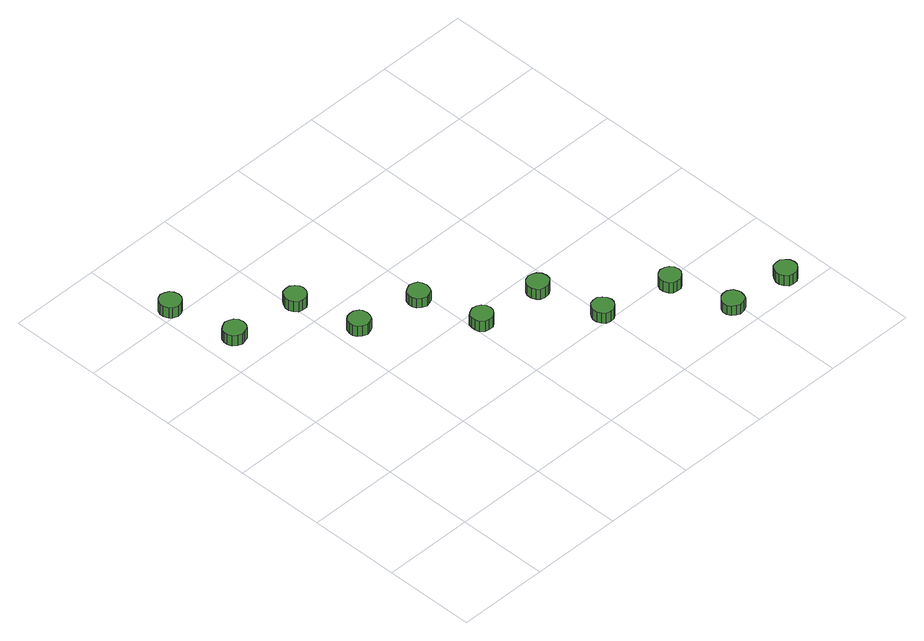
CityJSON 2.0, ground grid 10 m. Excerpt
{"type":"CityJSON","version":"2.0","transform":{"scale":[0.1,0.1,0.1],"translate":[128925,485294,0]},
"CityObjects":{
"tree1":{"type":"SolitaryVegetationObject","attributes":{"function":"something"},"geometry":[{"type":"MultiSurface","lod":"1","boundaries":[[[0,1,2,3,4,5,6,7,8,9,10,11,12,13,14]],[[15,16,17,18,19,20,21,22,23,24,25,26,27,28,29]],[[0,29,28,1]],[[1,28,27,2]],[[2,27,26,3]],[[3,26,25,4]],[[4,25,24,5]],[[5,24,23,6]],[[6,23,22,7]],[[7,22,21,8]],[[8,21,20,9]],[[9,20,19,10]],[[10,19,18,11]],[[11,18,17,12]],[[12,17,16,13]],[[13,16,15,14]],[[14,15,29,0]]]}]},
"tree2":{"type":"SolitaryVegetationObject","attributes":{"function":"something"},"geometry":[{"type":"MultiSurface","lod":"1","boundaries":[[[30,31,32,33,34,35,36,37,38,39,40,41,42,43,44]],[[45,46,47,48,49,50,51,52,53,54,55,56,57,58,59]],[[30,59,58,31]],[[31,58,57,32]],[[32,57,56,33]],[[33,56,55,34]],[[34,55,54,35]],[[35,54,53,36]],[[36,53,52,37]],[[37,52,51,38]],[[38,51,50,39]],[[39,50,49,40]],[[40,49,48,41]],[[41,48,47,42]],[[42,47,46,43]],[[43,46,45,44]],[[44,45,59,30]]]}]},
"tree3":{"type":"SolitaryVegetationObject","attributes":{"function":"something"},"geometry":[{"type":"MultiSurface","lod":"1","boundaries":[[[60,61,62,63,64,65,66,67,68,69,70,71,72,73,74]],[[75,76,77,78,79,80,81,82,83,84,85,86,87,88,89]],[[60,89,88,61]],[[61,88,87,62]],[[62,87,86,63]],[[63,86,85,64]],[[64,85,84,65]],[[65,84,83,66]],[[66,83,82,67]],[[67,82,81,68]],[[68,81,80,69]],[[69,80,79,70]],[[70,79,78,71]],[[71,78,77,72]],[[72,77,76,73]],[[73,76,75,74]],[[74,75,89,60]]]}]},
"tree4":{"type":"SolitaryVegetationObject","attributes":{"function":"something"},"geometry":[{"type":"MultiSurface","lod":"1","boundaries":[[[90,91,92,93,94,95,96,97,98,99,100,101,102,103,104]],[[105,106,107,108,109,110,111,112,113,114,115,116,117,118,119]],[[90,119,118,91]],[[91,118,117,92]],[[92,117,116,93]],[[93,116,115,94]],[[94,115,114,95]],[[95,114,113,96]],[[96,113,112,97]],[[97,112,111,98]],[[98,111,110,99]],[[99,110,109,100]],[[100,109,108,101]],[[101,108,107,102]],[[102,107,106,103]],[[103,106,105,104]],[[104,105,119,90]]]}]},
"tree5":{"type":"SolitaryVegetationObject","attributes":{"function":"something"},"geometry":[{"type":"MultiSurface","lod":"1","boundaries":[[[120,121,122,123,124,125,126,127,128,129,130,131,132,133,134]],[[135,136,137,138,139,140,141,142,143,144,145,146,147,148,149]],[[120,149,148,121]],[[121,148,147,122]],[[122,147,146,123]],[[123,146,145,124]],[[124,145,144,125]],[[125,144,143,126]],[[126,143,142,127]],[[127,142,141,128]],[[128,141,140,129]],[[129,140,139,130]],[[130,139,138,131]],[[131,138,137,132]],[[132,137,136,133]],[[133,136,135,134]],[[134,135,149,120]]]}]},
"tree6":{"type":"SolitaryVegetationObject","attributes":{"function":"something"},"geometry":[{"type":"MultiSurface","lod":"1","boundaries":[[[150,151,152,153,154,155,156,157,158,159,160,161,162,163,164]],[[165,166,167,168,169,170,171,172,173,174,175,176,177,178,179]],[[150,179,178,151]],[[151,178,177,152]],[[152,177,176,153]],[[153,176,175,154]],[[154,175,174,155]],[[155,174,173,156]],[[156,173,172,157]],[[157,172,171,158]],[[158,171,170,159]],[[159,170,169,160]],[[160,169,168,161]],[[161,168,167,162]],[[162,167,166,163]],[[163,166,165,164]],[[164,165,179,150]]]}]},
"tree7":{"type":"SolitaryVegetationObject","attributes":{"function":"something"},"geometry":[{"type":"MultiSurface","lod":"1","boundaries":[[[180,181,182,183,184,185,186,187,188,189,190,191,192,193,194]],[[195,196,197,198,199,200,201,202,203,204,205,206,207,208,209]],[[180,209,208,181]],[[181,208,207,182]],[[182,207,206,183]],[[183,206,205,184]],[[184,205,204,185]],[[185,204,203,186]],[[186,203,202,187]],[[187,202,201,188]],[[188,201,200,189]],[[189,200,199,190]],[[190,199,198,191]],[[191,198,197,192]],[[192,197,196,193]],[[193,196,195,194]],[[194,195,209,180]]]}]},
"tree8":{"type":"SolitaryVegetationObject","attributes":{"function":"something"},"geometry":[{"type":"MultiSurface","lod":"1","boundaries":[[[210,211,212,213,214,215,216,217,218,219,220,221,222,223,224]],[[225,226,227,228,229,230,231,232,233,234,235,236,237,238,239]],[[210,239,238,211]],[[211,238,237,212]],[[212,237,236,213]],[[213,236,235,214]],[[214,235,234,215]],[[215,234,233,216]],[[216,233,232,217]],[[217,232,231,218]],[[218,231,230,219]],[[219,230,229,220]],[[220,229,228,221]],[[221,228,227,222]],[[222,227,226,223]],[[223,226,225,224]],[[224,225,239,210]]]}]},
"tree9":{"type":"SolitaryVegetationObject","attributes":{"function":"something"},"geometry":[{"type":"MultiSurface","lod":"1","boundaries":[[[240,241,242,243,244,245,246,247,248,249,250,251,252,253,254]],[[255,256,257,258,259,260,261,262,263,264,265,266,267,268,269]],[[240,269,268,241]],[[241,268,267,242]],[[242,267,266,243]],[[243,266,265,244]],[[244,265,264,245]],[[245,264,263,246]],[[246,263,262,247]],[[247,262,261,248]],[[248,261,260,249]],[[249,260,259,250]],[[250,259,258,251]],[[251,258,257,252]],[[252,257,256,253]],[[253,256,255,254]],[[254,255,269,240]]]}]},
"tree10":{"type":"SolitaryVegetationObject","attributes":{"function":"something"},"geometry":[{"type":"MultiSurface","lod":"1","boundaries":[[[270,271,272,273,274,275,276,277,278,279,280,281,282,283,284]],[[285,286,287,288,289,290,291,292,293,294,295,296,297,298,299]],[[270,299,298,271]],[[271,298,297,272]],[[272,297,296,273]],[[273,296,295,274]],[[274,295,294,275]],[[275,294,293,276]],[[276,293,292,277]],[[277,292,291,278]],[[278,291,290,279]],[[279,290,289,280]],[[280,289,288,281]],[[281,288,287,282]],[[282,287,286,283]],[[283,286,285,284]],[[284,285,299,270]]]}]},
"tree11":{"type":"SolitaryVegetationObject","attributes":{"function":"something"},"geometry":[{"type":"MultiSurface","lod":"1","boundaries":[[[300,301,302,303,304,305,306,307,308,309,310,311,312,313,314]],[[315,316,317,318,319,320,321,322,323,324,325,326,327,328,329]],[[300,329,328,301]],[[301,328,327,302]],[[302,327,326,303]],[[303,326,325,304]],[[304,325,324,305]],[[305,324,323,306]],[[306,323,322,307]],[[307,322,321,308]],[[308,321,320,309]],[[309,320,319,310]],[[310,319,318,311]],[[311,318,317,312]],[[312,317,316,313]],[[313,316,315,314]],[[314,315,329,300]]]}]}
},
"vertices":[
[43,339,17],[42,344,17],[39,348,17],[34,350,17],[30,351,17],[25,349,17],[21,346,17],[19,341,17],[19,337,17],[21,332,17],[25,329,17],[30,327,17],[34,328,17],[39,330,17],[42,334,17],[42,334,4],[39,330,4],[34,328,4],[30,327,4],[25,329,4],[21,332,4],[19,337,4],[19,341,4],[21,346,4],[25,349,4],[30,351,4],[34,350,4],[39,348,4],[42,344,4],[43,339,4],
[24,407,21],[23,412,21],[20,416,21],[16,418,21],[11,419,21],[6,417,21],[3,414,21],[1,409,21],[1,405,21],[3,400,21],[6,397,21],[11,395,21],[16,396,21],[20,398,21],[23,402,21],[23,402,8],[20,398,8],[16,396,8],[11,395,8],[6,397,8],[3,400,8],[1,405,8],[1,409,8],[3,414,8],[6,417,8],[11,419,8],[16,418,8],[20,416,8],[23,412,8],[24,407,8],
[115,329,20],[114,333,20],[111,337,20],[107,340,20],[102,340,20],[97,339,20],[94,335,20],[92,331,20],[92,326,20],[94,322,20],[97,318,20],[102,317,20],[107,317,20],[111,320,20],[114,324,20],[114,324,7],[111,320,7],[107,317,7],[102,317,7],[97,318,7],[94,322,7],[92,326,7],[92,331,7],[94,335,7],[97,339,7],[102,340,7],[107,340,7],[111,337,7],[114,333,7],[115,329,7],
[135,263,17],[134,268,17],[132,271,17],[127,274,17],[123,274,17],[118,273,17],[114,270,17],[112,265,17],[112,260,17],[114,256,17],[118,253,17],[123,251,17],[127,252,17],[132,254,17],[134,258,17],[134,258,4],[132,254,4],[127,252,4],[123,251,4],[118,253,4],[114,256,4],[112,260,4],[112,265,4],[114,270,4],[118,273,4],[123,274,4],[127,274,4],[132,271,4],[134,268,4],[135,263,4],
[201,248,19],[200,253,19],[198,257,19],[193,259,19],[189,260,19],[184,258,19],[180,255,19],[178,250,19],[178,246,19],[180,241,19],[184,238,19],[189,236,19],[193,237,19],[198,239,19],[200,243,19],[200,243,7],[198,239,7],[193,237,7],[189,236,7],[184,238,7],[180,241,7],[178,246,7],[178,250,7],[180,255,7],[184,258,7],[189,260,7],[193,259,7],[198,257,7],[200,253,7],[201,248,7],
[222,183,18],[221,188,18],[218,192,18],[214,194,18],[209,195,18],[204,193,18],[200,190,18],[199,186,18],[199,181,18],[200,177,18],[204,173,18],[209,172,18],[214,172,18],[218,175,18],[221,179,18],[221,179,5],[218,175,5],[214,172,5],[209,172,5],[204,173,5],[200,177,5],[199,181,5],[199,186,5],[200,190,5],[204,193,5],[209,195,5],[214,194,5],[218,192,5],[221,188,5],[222,183,5],
[290,175,20],[289,180,20],[286,184,20],[282,186,20],[277,187,20],[272,185,20],[269,182,20],[267,178,20],[267,173,20],[269,168,20],[272,165,20],[277,164,20],[282,164,20],[286,167,20],[289,170,20],[289,170,7],[286,167,7],[282,164,7],[277,164,7],[272,165,7],[269,168,7],[267,173,7],[267,178,7],[269,182,7],[272,185,7],[277,187,7],[282,186,7],[286,184,7],[289,180,7],[290,175,7],
[312,109,17],[311,114,17],[308,118,17],[304,121,17],[299,121,17],[294,120,17],[291,116,17],[289,112,17],[289,107,17],[291,103,17],[294,99,17],[299,98,17],[304,98,17],[308,101,17],[311,105,17],[311,105,4],[308,101,4],[304,98,4],[299,98,4],[294,99,4],[291,103,4],[289,107,4],[289,112,4],[291,116,4],[294,120,4],[299,121,4],[304,121,4],[308,118,4],[311,114,4],[312,109,4],
[385,91,20],[384,96,20],[381,100,20],[377,102,20],[372,103,20],[367,101,20],[364,98,20],[362,94,20],[362,89,20],[364,84,20],[367,81,20],[372,80,20],[377,80,20],[381,83,20],[384,87,20],[384,87,7],[381,83,7],[377,80,7],[372,80,7],[367,81,7],[364,84,7],[362,89,7],[362,94,7],[364,98,7],[367,101,7],[372,103,7],[377,102,7],[381,100,7],[384,96,7],[385,91,7],
[405,27,18],[404,31,18],[402,35,18],[397,38,18],[392,38,18],[388,37,18],[384,33,18],[382,29,18],[382,24,18],[384,20,18],[388,17,18],[392,15,18],[397,16,18],[402,18,18],[404,22,18],[404,22,6],[402,18,6],[397,16,6],[392,15,6],[388,17,6],[384,20,6],[382,24,6],[382,29,6],[384,33,6],[388,37,6],[392,38,6],[397,38,6],[402,35,6],[404,31,6],[405,27,6],
[469,18,21],[468,23,21],[465,27,21],[461,30,21],[456,30,21],[451,29,21],[448,25,21],[446,21,21],[446,16,21],[448,12,21],[451,8,21],[456,7,21],[461,7,21],[465,10,21],[468,14,21],[468,14,8],[465,10,8],[461,7,8],[456,7,8],[451,8,8],[448,12,8],[446,16,8],[446,21,8],[448,25,8],[451,29,8],[456,30,8],[461,30,8],[465,27,8],[468,23,8],[469,18,8]
]}
